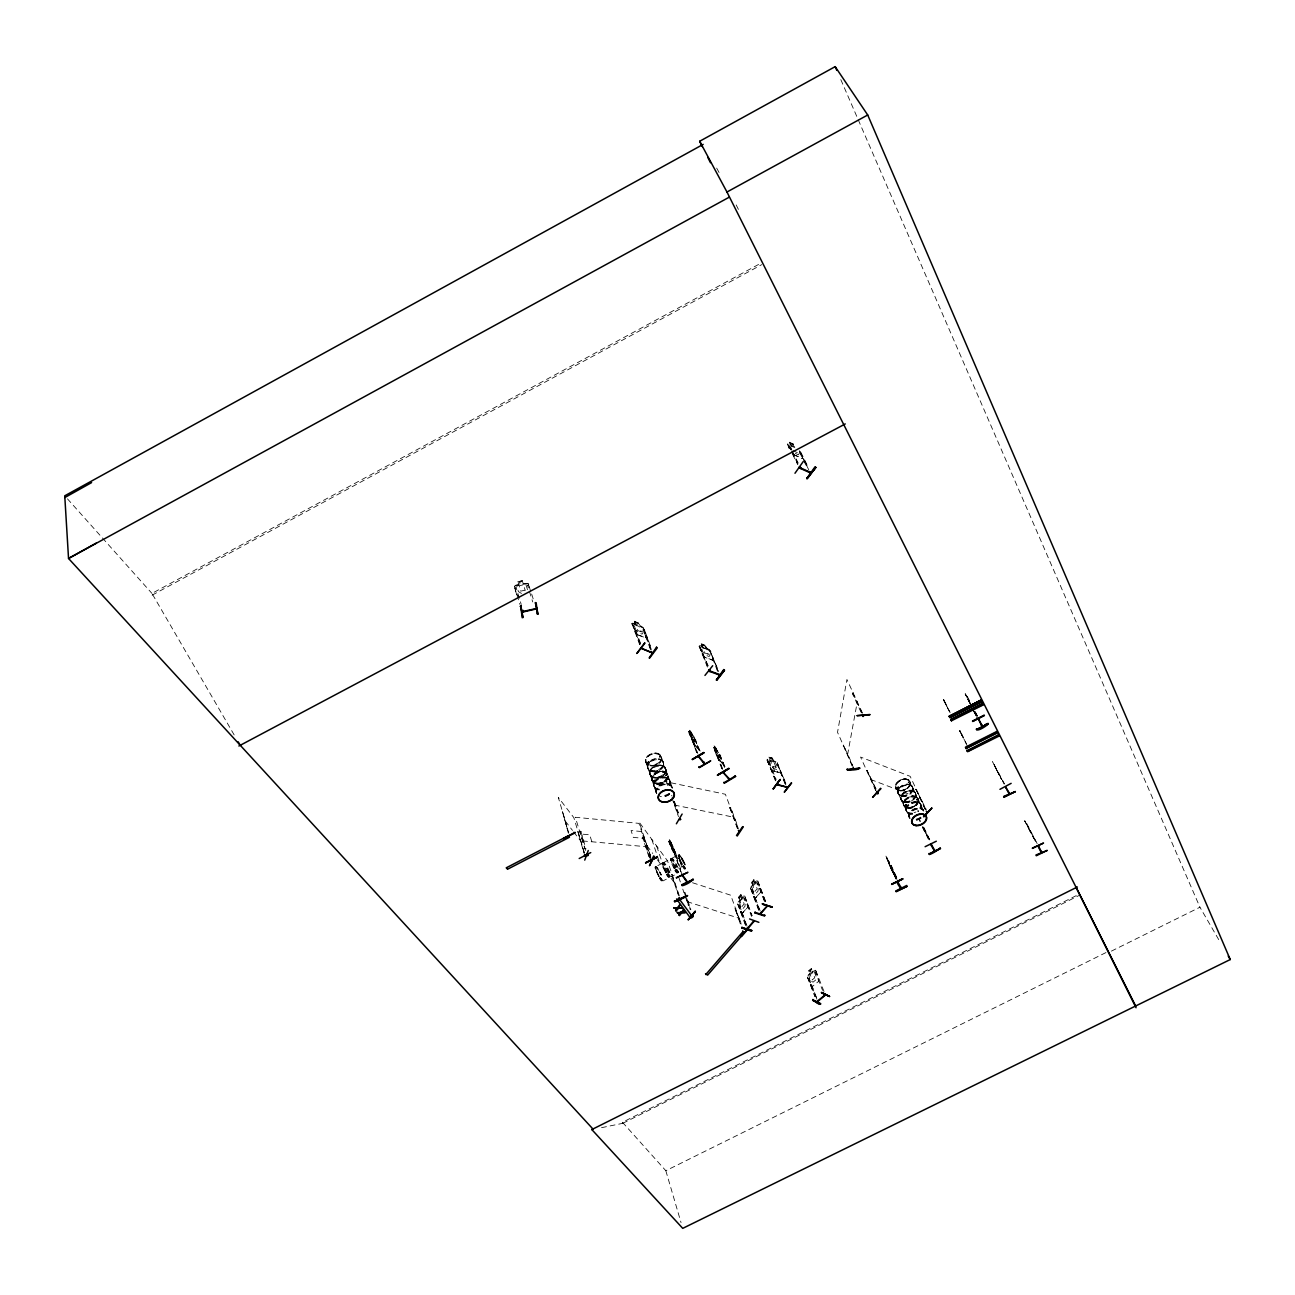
<?xml version="1.0" encoding="UTF-8"?>
<svg xmlns="http://www.w3.org/2000/svg" width="1295" height="1295" viewBox="0 0 1295 1295"><rect width="100%" height="100%" fill="white"/><g stroke="black" fill="none" stroke-linecap="round" stroke-linejoin="round"><path stroke-width="0.75" stroke-dasharray="5 3.75" d="M900.705 798.384L901.142 800.067M672.283 846.315L672.283 847.642L669.968 843.061L672.202 849.682L672.753 850.443L672.736 848.953L675.181 853.793L672.315 846.299M649.653 772.192L650.398 775.462M897.921 790.873L898.244 793.414L895.881 788.218M898.244 787.797L896.723 788.088L898.762 787.15M921.214 805.976L920.81 804.842L923.335 810.184M900.672 798.61L900.77 797.024M903.36 802.835L903.748 805.684M905.755 804.6L906.694 804.567L904.881 805.943M905.011 806.105L905.415 804.778M906.079 804.859L905.901 805.62M905.982 810.087L906.079 808.485M906.986 804.972L905.739 806.121M908.151 782.488C910.838 780.772 907.86 783.993 908.572 781.727M908.912 816.206L908.96 814.749C910.563 821.597 905.156 809.213 907.698 812.92M910.32 782.568L908.604 787.101M912.926 788.364L912.91 788.299A7.883 5.326 -24.7 0 0 901.11 786.923A7.883 5.326 -24.7 0 0 902.34 796.279A7.883 5.326 -24.7 0 0 912.926 788.234L912.959 788.558A7.77 5.245 -24.7 0 1 902.55 796.554A7.77 5.245 -24.7 0 1 901.336 787.328A7.77 5.245 -24.7 0 1 912.975 788.623L912.489 786.745M912.845 789.804L912.943 788.202M915.727 795.907L915.84 794.337A7.916 5.326 -24.7 0 0 903.959 793.058A7.916 5.326 -24.7 0 0 905.189 802.431A7.916 5.326 -24.7 0 0 915.808 794.369L915.371 792.88M917.475 799.743L916.552 799.371L917.2 800.18M917.864 803.094L918.43 799.808M918.479 801.54L917.961 798.416L918.511 800.035M921.117 807.352L920.761 804.324M635.311 624.141L631.879 623.721L636.978 634.696L645.978 637.901L645.978 635.424M645.978 637.901L643.194 627.865L639.163 625.453L638.047 622.668M675.051 852.612L674.986 853.729C672.332 851.139 664.254 827.343 673.222 847.254L681.737 872.182M656.079 792.475L654.218 786.453M919.304 820.01L920.211 821.435L918.851 818.537L920.017 821.338M679.665 859.054L678.499 855.202A7.997 1.182 63 0 1 684.569 865.157M655.998 790.695L656.452 789.092M847.561 754.807L857.29 701.858M852.596 693.974L853.195 693.019L852.596 693.974L861.013 712.169M852.159 766.09L843.336 745.078L852.757 765.167M843.773 745.03L843.174 745.952M745.564 925.439L737.697 903.878L743.492 895.832L744.609 896.01L752.168 915.743M758.676 910.288L750.728 888.726L751.003 886.913L756.393 880.632L757.624 880.827L760.732 892.045L755.244 898.406L753.48 896.399L755.357 898.439M888.532 863.166L891.721 868.168M891.818 870.596L888.516 862.891L889.455 864.526M670.082 781.241L671.992 787.198L671.49 786M665.921 771.027L665.484 772.629M647.403 765.863L647.872 764.179M649.038 762.755L649.442 762.091M649.442 762.464C649.281 765.296 645.946 761.541 647.387 763.419M649.604 772.273L650.09 770.59M652.097 776.563L651.838 780.124M665.193 781.565C676.702 770.395 649.621 766.705 651.871 780.076M660.385 756.571L659.414 756.668M653.603 780.594C652.437 782.747 657.552 780.804 654.881 780.189M654.04 781.435L653.878 780.61M660.353 756.847C659.56 758.158 659.058 755.293 659.786 757.122M654.202 782.568L653.829 785.935M654.962 781.435L655.027 781.031M661.664 758.708L660.223 761.897M663.234 766.219L663.704 764.568M666.779 775.09C665.274 773.358 667.783 775.867 665.711 775.381M667.524 778.311L667.993 776.676M669.677 784.576L670.162 782.908M824.009 991.517L815.623 970.165L814.199 969.955L807.886 975.297L807.4 977.029L814.863 996.486M886.266 857.727L887.496 859.945L887.496 859.119M678.531 855.283L679.276 854.749L681.591 857.695M665.711 775.511L666.018 774.426M753.9 879.774L751.731 882.3L752.784 885.116L751.877 887.366L753.852 892.66L755.875 893.599L758.044 891.073L758.352 887.447L756.361 882.154L754.839 882.559L753.836 879.564L755.001 882.413M895.946 784.009L895.768 788.428M898.876 787.975L898.455 787.004M903.36 802.803L903.942 801.281M909.673 785.628L910.239 784.09M904.995 799.776L903.473 803.062L903.894 805.927M906.613 805.474L906.128 804.567M896.787 787.748L897.386 788.38M918.365 801.314C917.006 806.801 909.689 810.087 904.849 807.06M579.82 831.244L580.905 831.358L579.82 831.244L585.583 850.491M642.547 837.412L643.761 837.185L642.547 837.412L649.459 858.358M809.812 973.775L808.857 975.831L810.864 981.06L813.098 982.16L815.64 980.007L816.141 976.608L814.118 971.396L812.386 971.606L811.366 968.644L808.663 970.942L809.942 973.791L807.967 975.345M659.722 754.418C653.829 749.627 640.75 757.915 647.387 764.438M647.16 762.545L648.358 762.933M659.495 756.426L659.414 756.49M652.211 776.838L656.306 772.387M671.393 795.535L672.202 796.069M665.857 775.414L666.326 774.588M667.54 778.327L663.331 782.488L657.115 783.718A8.256 5.86 -19.1 0 1 654.671 773.746L656.403 772.662M799.193 453.493L798.384 454.804L794.855 453.201M737.422 828.573L729.846 807.643L730.833 807.853L737.907 826.582M730.833 807.853L729.652 807.967M895.93 783.977L900.138 780.108M904.088 801.524L908.297 797.607L914.076 796.393M916.682 800.148L916.957 799.225M632.025 623.802L632.947 623.105M638.063 622.733L634.291 621.309L638.063 622.733L641.235 627.249L643.162 632.559L642.11 634.129L638.564 632.818L635.845 629.823L633.919 624.514L635.473 624.287L634.518 621.341M640.539 643.388L634.016 625.42L632.98 625.032L640.28 643.745M634.647 631.361L636.978 634.696M632.866 623.219L641.737 626.408M643.307 627.881L641.656 626.521M650.203 648.973L643.226 628.868L644.262 629.257L651.514 649.005M651.255 649.362L644.262 629.257M768.663 761.897L767.708 761.622L775.867 779.687M787.522 444.315C788.396 442.162 787.554 448.491 790.177 449.705M790.776 444.865L789.448 442.178L790.856 445.124L789.416 445.172L791.892 450.191M791.407 449.268L788.687 445.399L791.115 449.673M794.547 446.565L788.331 443.991L790.937 445.011M774.766 771.383L768.971 757.073L772.403 758.109L773.552 760.91L777.389 762.933M775.867 780.869L766.98 759.922L770.104 759.874L768.841 760.521L770.962 765.766L773.617 768.55L776.838 769.505L777.631 767.757L775.495 762.512L773.39 761.055M767.109 760.003L767.87 759.194M785.061 783.928L777.308 764.05L786.259 783.88M778.263 764.341L777.081 764.374M802.285 456.568L802.56 458.624L802.252 456.374M775.883 761.606L767.789 759.307M770.12 767.401L772.37 770.671L780.448 772.856M712.897 657.925L712.897 660.337L704.351 657.132L699.09 646.156L709.968 650.268L719.194 674.42M699.899 645.752L702.489 646.674L701.388 643.874M708.171 665.776L700.142 647.581L707.896 666.116M702.408 646.788L701.226 643.728L704.852 645.104L707.976 649.669L710.065 654.93L709.142 656.516L705.743 655.238L703.039 652.291L700.967 647.031L702.327 646.529M705.872 648.002L704.852 645.104L701.307 643.971M701.987 653.846L704.431 657.034L712.978 660.223M705.872 647.953L709.887 650.365L718.515 671.571M717.511 671.198L709.984 651.272L718.774 671.231M710.971 651.644L709.725 651.612M676.589 856.157C679.211 866.452 664.465 833.77 670.227 842.786M663.38 862.68L678.742 854.7M670.859 858.828L671.02 858.666A8.126 1.23 63 0 1 676.654 867.067M670.939 858.763L670.972 858.731A8.126 1.23 63 0 0 674.711 868.524M684.148 892.158L689.96 909.187M741.857 897.71L743.362 897.306L745.305 902.615L744.997 906.241L742.844 908.734L740.853 907.795L738.571 897.37L740.87 894.699L741.97 897.743L743.492 895.962M751.165 887.01L752.784 885.116L751.521 882.251L753.933 879.596M738.571 897.37L740.934 894.91M738.15 902.048L739.833 900.235L738.684 897.37M754.953 882.591L756.49 880.794M739.008 904.946L738.377 905.691L739.348 905.059L746.195 924.695M744.609 898.439L745.564 897.807L744.609 898.439L751.537 916.471M751.974 889.843L751.343 890.588L752.314 889.956L759.323 909.543M764.358 901.158L757.624 883.271L758.255 882.526L766.009 902.307M764.697 901.271L757.947 883.384L758.595 882.64M742.229 913.363L747.539 907.212L747.296 903.554M755.276 898.244L760.634 892.012M740.562 911.55L742.213 913.525L747.733 907.277L747.49 903.505M740.319 923.853L735.139 908.572L741.436 923.853M736.013 908.863L734.896 908.863M876.067 788.882L866.938 770.298L875.792 789.189M925.099 809.391L915.953 789.189L926.2 809.424M916.779 789.513L915.694 789.481M516.64 594.518L514.261 586.651L515.588 585.275L528.263 583.592L530.707 591.427M514.439 586.781L515.685 585.356M646.885 756.96L650.058 754.402M660.24 761.929L652.955 765.701L647.419 764.455M655.124 781.322L655.319 780.254M907.18 788.412L908.637 787.117M904.978 799.76L908.183 797.348M913.639 806.995L916.714 804.357M811.447 968.692L808.663 970.942M812.467 971.655L815.559 970.279M809.1 978.308L808.08 978.81L809.1 978.308L817.906 1001.294M815.445 972.594L816.465 972.092L815.445 972.594L822.568 990.384M810.362 984.588L812.192 986.628L818.699 981.286L818.553 977.693M527.486 589.662L525.819 584.288L523.18 583.851L522.403 580.743L517.741 581.763L518.826 584.806L516.786 586.279L518.421 591.637L521.48 593.434M648.649 763.143L648.39 762.091M653.813 780.367L655.254 780.043M665.209 781.581L657.196 783.977M897.322 787.392L897.985 787.036M898.163 787.975L897.257 788.315M907.196 788.445L901.628 790.678M915.274 805.668L909.657 807.95L904.736 806.817M697.73 746.341C700.433 757.284 683.048 723.954 690.559 733.002M691.692 738.118L695.593 743.897L695.82 742.844C695.803 740.821 687.823 724.973 690.429 733.067L689.426 733.18L696.678 751.845M689.523 734.152L695.933 741.501M693.91 737.001L699.753 751.31M693.149 742.812L698.329 748.461M722.4 769.408L714.192 745.79L719.81 754.418L725.071 767.854M713.529 747.409L715.148 748.688M716.151 748.267L714.079 745.871M714.468 749.967L720.7 757.154M718.644 752.719L713.804 747.134M716.329 754.936L713.577 747.215L721.833 768.744M718.272 758.514L716.475 754.839M722.642 761.946L722.998 764.228L722.707 762.027M690.008 733.844L689.814 732.938L697.163 752.735M696.111 740.287L695.14 739.833L700.142 751.068M715.277 749.433L714.338 749.012L722.804 769.165M720.846 755.972L719.89 755.535L724.957 766.721M699.138 646.351L700.061 645.768M662.247 863.312L655.302 866.905M234.168 734.929L151.952 593.418L758.87 264.293M152.13 595.166L761.719 264.649M568.359 833.154L562.532 811.722L568.068 831.568M668.851 841.426L671.603 849.067M669.337 840.115L671.085 842.252M670.972 842.317L673.999 848.549M674.031 851.77L680.862 871.745M676.767 856.189L673.967 848.5L677.155 858.245M681.785 867.229L679.049 857.97L681.397 864.056M678.661 858.164L679.519 858.617M662.91 880.956L666.326 879.192M644.473 837.169L643.599 836.699L650.77 856.205M994.042 764.584L1004.515 783.863M994.398 765.264L994.431 764.39M995.046 766.85L996.794 770.234M997.441 771.189L997.781 771.852M998.623 773.746L992.52 761.654L1004.127 784.058M1000.549 777.502L1001.682 779.396L998.736 773.649M671.895 875.161L671.814 874.319L678.92 896.01M924.436 828.411L923.691 827.974L930.101 840.552M924.322 830.904L922.704 827.295L927.576 836.311L922.25 826.372M896.01 878.334L886.039 856.092L896.383 878.949M886.379 857.371L896.69 879.37L893.582 873.995M891.559 865.853L890.798 865.416L897.743 879.807M893.582 871.794L894.392 873.882L889.762 865.384M945.301 703.573L943.618 699.624L945.544 703.444M943.618 699.624L947.26 706.827M1030.448 831.908L1024.733 820.852L1026.239 823.474M1026.822 823.669L1037.408 844.081M1028.958 829.043L1027.404 825.757L1028.23 827.359M1029.315 829.383L1037.36 844.065M1029.622 830.03L1029.93 830.662M1031.111 832.863L1031.597 834.126M961.489 734.556L959.87 730.72L961.133 733.796M601.544 1127.67L622.782 1123.315L622.474 1122.263L1078.427 894.554M622.782 1123.315L1078.945 895.525M888.143 861.596L889.568 863.894L889.196 863.118M890.685 866.63L891.866 868.637M891.607 869.447L894.505 875.226L891.705 868.119M892.449 869.884L889.973 865.384L891.575 869.091L891.446 868.249M891.899 870.467L893.582 874.028M970.408 703.379L965.163 693.877L971.558 706.52M965.762 694.848L967.592 697.066L966.507 696.322M622.474 1122.263L665.824 1170.712L1107.274 951.922M1111.401 951.113L1199.947 907.228L1219.145 940.364M969.194 701.34L967.996 699.429L969.583 702.845M647.791 761.913L649.022 761.784M648.39 762.998L648.649 761.832L649.086 762.609M647.646 763.386L648.665 763.095M656.387 772.629L660.547 771.399M659.058 789.124A8.256 5.86 -19.2 0 1 654.768 781.176L654.898 781.193M900.122 780.076L903.991 778.91M898.228 788.574L896.755 788.412M908.167 797.332L913.962 796.15L917.135 797.558M906.37 806.105L905.043 805.959M689.134 731.367L696.759 752.978M516.155 587.703L514.941 588.383L516.155 587.703L521.237 604.49M527.551 585.21L528.829 584.919L527.615 585.599L532.714 601.948M515.62 585.405L518.809 584.676M523.164 583.721L528.263 583.592M897.629 787.085L898.552 787.036M654.655 780.189L653.457 780.836L654.574 781.549M653.457 781.209L654.671 781.209M654.461 781.338L654.752 781.484A8.401 5.941 -19.2 0 0 659.155 789.594M654.493 781.743L654.768 781.516A8.401 5.941 -19.2 0 1 667.103 777.842A8.401 5.941 -19.2 0 1 667.168 787.198M899.766 790.695L901.628 790.646M903.991 778.942L905.869 778.91M648.261 763.257L647.581 762.901M660.547 771.431L664.562 771.82M582.475 840.924L646.674 846.752M674.404 805.037L734.071 817.274M655.189 783.297L657.099 783.702M655.286 783.556L657.196 783.944M899.798 790.646A7.77 5.261 -24.8 0 1 898.552 781.387A7.77 5.261 -24.8 0 1 910.207 782.698A7.77 5.261 -24.8 0 1 899.798 790.646L895.8 788.412M914.092 796.425L915.775 796.83M905.885 778.942L908.896 780.076L912.052 786.308M772.37 770.671L780.496 773.083L780.351 770.428M772.694 766.284L775.915 767.255M768.89 757.17L772.338 758.206L777.987 772.338M770.557 761.039L773.779 761.994M687.046 901.628L739.056 918.236M742.213 913.525L740.53 911.405M737.697 903.878L745.904 925.536M692.501 882.737L730.72 895.201L741.193 924.128M744.674 895.881L751.845 915.63M741.905 897.532L740.967 894.732M760.456 888.289L760.829 892.077M751.003 886.913L750.647 888.791M757.688 880.697L765.685 902.194M637.124 634.518L645.849 637.771M642.967 629.224L644.003 629.613M870.677 779.477L920.68 798.594M793.705 454.561L802.414 458.495M793.576 454.739L802.56 458.624M794.822 447.617L791.294 446.014L793.786 451.048L797.315 452.635M789.367 442.307L793.22 443.894L794.45 446.694L793.042 444.055M653.603 782.488L655.302 783.524M654.962 780.124L655.869 780.836M664.545 771.852L667.993 775.316M812.192 986.628L810.362 984.443M915.662 796.538L918.058 798.675M919.677 803.062L920.696 804.227M655.497 868.038L658.864 876.602A8.029 1.295 63 0 1 655.27 866.873L657.374 868.265L661.211 874.951A8.029 1.295 63 0 0 655.545 866.727A8.029 1.295 63 0 0 659.155 876.456M914.205 791.569L915.29 792.783M902.243 801.314L901.207 800.164M922.526 809.262L923.626 810.476M907.665 812.904L906.014 810.201M708.333 649.005L709.789 650.365M650.576 775.64L651.757 776.806L650.106 774.459M655.869 788.801L653.862 786.033M652.421 781.306L653.684 782.73M648.245 769.133L649.54 770.395M654.703 787.635L653.878 786.016M670.341 784.851L671.636 786.13M668.042 778.344L669.337 779.622M663.849 766.397L665.824 769.181M661.599 760.003L662.878 761.282M516.77 594.356L519.182 596.801M659.754 754.435L661.632 758.676M662.7 761.136L663.574 762.787M67.437 498.818L151.952 593.418M911.259 785.401L912.166 786.437M899.523 795.259L898.358 794.013M690.267 732.063L691.546 733.537M694.039 736.984L691.19 732.582M688.94 731.319L693.91 737.065M723.16 764.131L718.158 758.546L723.031 764.212M689.377 730.234L691.368 732.517M903.781 805.7L904.817 807.044M714.71 746.907L718.596 753.237L720.441 759.615L716.588 753.9M715.067 747.846L716.313 749.287M911.502 785.563L912.408 786.664M565.284 821.079L572.487 830.403M573.701 831.957L580.905 841.281M647.047 845.748L652.761 853.486M657.326 859.686L666.65 872.328M671.02 878.253L675.391 884.161M674.193 851.414L670.761 843.854L682.578 876.019M670.243 841.88L670.956 843.174M669.062 841.167L673.19 846.703M909.851 781.176L910.272 782.552M909.705 818.181L909.737 818.246A7.851 5.229 -24.7 0 1 914.157 810.136A7.851 5.229 -24.7 0 1 923.772 811.156M891.947 869.366L889.244 864.024M889.924 865.141L891.122 867.456M885.926 856.141L887.253 858.504M889.438 862.745L886.266 857.436L895.994 879.143M894.311 874.821L892.109 870.305C895.897 879.791 885.699 856.335 891.316 868.524M681.623 857.678L682.578 859.346M914.982 792.443L912.554 787.311M920.356 803.904L915.452 793.447M901.547 800.488L906.387 810.994M892.271 870.58L893.518 872.7M975.669 715.099L976.187 715.973M918.851 818.537L920.049 821.014M922.914 827.537L924.161 829.966M652.518 781.565L651.741 779.849M716.669 168.075L719.486 173.287M682.611 859.33L685.298 864.817A8.029 1.198 63 0 0 679.066 854.716A8.029 1.198 63 0 0 682.611 864.445M889.584 863.215L888.613 861.094L896.998 879.386M943.375 699.737L944.395 701.728M959.627 730.849L960.663 732.857M967.252 696.338L970.813 703.185M975.281 711.732L977.417 715.892M975.103 712.104L977.223 716.248M974.876 711.942L976.997 716.086M974.245 711.7L976.479 715.714M972.755 709.288L977.498 718.725M998.753 774.021L999.303 775.074M1032.649 836.181L1033.847 838.205L1029.282 829.626M898.714 794.369L901.11 799.549M1024.733 820.852L1036.664 843.644M996.956 770.525L1001.553 779.46M963.448 737.794L960.906 732.727M974.423 711.926L975.54 714.419L974.229 711.295M973.678 710.777L975.685 714.856L974.018 711.522M966.345 743.508L961.635 734.783L967.851 747.037M949.753 711.683L945.382 703.671L950.158 712.509M947.309 707.507L951.663 716.054M973.209 709.984L977.79 719.081M961.376 733.666L963.124 737.163M944.638 701.599L946.953 706.212M961.732 734.427L959.87 730.72M736.175 204.901L738.878 210.34M969.696 702.78L967.948 699.17L968.919 701.453M800.796 452.198L808.436 467.511M799.662 450.887L803.904 459.401M804.745 461.101L808.145 467.9M799.565 451L805.7 463.642M806.542 465.342L809.084 470.457M799.468 452.117L802.868 458.932M803.709 460.631L807.093 467.446M792.249 450.984L798.141 462.898M791.957 451.372L797.849 463.286M788.687 445.399L791.213 450.498M792.054 452.214L797.93 464.128M787.457 444.088L791.763 452.603M792.605 454.302L797.639 464.516M691.579 739.089L693.327 742.683M965.293 693.812L968.709 701.097M925.925 809.715L910.158 776.336L860.544 757.041L875.76 790.678M915.953 789.189L925.375 809.1M974.714 712.201L976.381 715.617M968.11 699.365L971.04 705.613M924.063 827.78L929.745 839.921M922.882 826.663L929.729 840.746M923.238 827.456L925.213 832.183M922.509 826.857L929.357 841.378M664.837 767.368L665.484 768.761A8.207 5.86 -19.1 0 1 654.898 777.146A8.207 5.86 -19.1 0 1 652.437 767.287A8.207 5.86 -19.1 0 1 665.468 768.728L663.574 763.37M669.046 779.299L670.033 781.128M862.47 713.043L846.93 679.486L837.525 732.306L852.596 766.041M852.757 693.052L862.033 713.076M648.52 769.408L647.889 768.016L649.766 773.584M647.549 767.627L648.196 769.052M671.684 786.211L672.332 787.635M656.435 792.961L656.484 793.026A8.288 5.86 -19.2 0 1 662.975 784.948A8.288 5.86 -19.2 0 1 672.348 788.266L672.348 788.169M866.938 770.298L876.019 790.371M891.187 865.238L897.37 879.192M684.488 863.037L685.265 864.833M679.632 859.054L682.335 864.591A8.029 1.198 63 0 1 678.79 854.862A8.029 1.198 63 0 1 684.99 864.963M840.811 79.626L1199.947 907.228M777.291 762.933L786.016 784.203M777.308 764.05L786.761 787.15M669.677 780.658L665.873 769.295A8.353 5.941 -19.1 0 0 652.599 767.935A8.353 5.941 -19.1 0 0 655.092 777.955A8.353 5.941 -19.1 0 0 665.84 769.392M768.89 761.573L776.11 779.363M767.061 759.825L775.624 781.193M650.09 774.475L653.878 785.563M700.142 647.581L707.151 665.403M699.09 646.156L707.588 667.524M893.534 871.713L894.392 873.882M815.478 970.246L818.375 977.709M808.825 978.178L816.967 999.384M807.497 976.98L815.122 996.632M719.631 754.451L724.682 768.097M738.409 828.784L725.378 794.256L666.261 781.791L668.139 787.166M729.846 807.643L737.616 828.25M752.314 889.956L760.327 911.437M750.841 888.758L759.016 910.385M694.897 738.749L699.17 750.631M690.397 733.617L697.746 753.415M643.226 628.868L651.79 652.211M739.348 905.059L747.846 928.385M634.372 621.195L635.473 624.287M632.98 625.032L640.135 644.797M631.96 623.607L639.876 645.153M735.139 908.572L740.562 923.562M661.324 757.008A8.142 5.844 -19.1 0 1 650.851 765.394A8.142 5.844 -19.1 0 1 648.39 755.568A8.142 5.844 -19.1 0 1 661.324 757.008L663.234 762.334M674.404 801.411L678.386 812.758M674.193 801.751L678.175 813.082M673.384 801.2L678.013 814.442M671.911 797.882L678.483 816.659M679.049 857.97L681.542 865.222M645.719 761.654L647.532 767.045M679.13 858.812L681.623 866.064M897.856 792.589L898.293 793.916M669.256 839.937L670.324 842.964M685.039 892.449L690.85 909.479M908.912 816.465L909.349 817.792M905.998 809.893L906.403 811.026M686.738 898.406L690.607 909.77M679.13 878.382L680.344 881.96M682.773 889.115L683.987 892.692M685.201 896.237L688.422 905.691M679.325 895.816L667.524 860.867L639.325 822.357L650.899 857.436M672.073 876.407L678.467 895.363M656.662 846.04L664.481 869.366M651.822 839.419L659.608 862.778M644.084 837.363L650.996 858.31M650.527 858.456L638.953 823.361L575.385 817.274L584.871 848.905M642.692 837.088L649.604 858.035M531.662 594.016L533.945 601.285M528.133 583.656L529.347 587.622M514.423 586.667L519.862 604.376M591.847 841.766L589.727 834.822L581.293 834.045L583.381 841.005M580.905 831.358L585.971 849.002M894.165 873.834L894.505 874.934M584.45 853.114L573.831 817.631L558.307 797.396L568.764 832.944M584.191 852.774L577.861 831.6L584.045 853.324M665.824 1170.712L681.04 1222.593M891.866 868.378L892.174 869.463M663.59 763.403A8.191 5.86 -19.1 0 0 650.592 761.962A8.191 5.86 -19.1 0 0 653.052 771.82A8.191 5.86 -19.1 0 0 663.59 763.403L663.59 763.338M517.741 581.763L522.403 580.743M655.221 868.168L655.254 866.76A8.029 1.295 63 0 1 660.919 875.096M647.451 765.62L647.516 767.547M663.623 762.901L663.655 764.795M712.849 657.763L712.897 660.337M657.148 783.621A8.223 5.844 -19.1 0 0 667.734 775.203A8.223 5.844 -19.1 0 0 654.687 773.779A8.223 5.844 -19.1 0 0 657.148 783.621A8.256 5.86 -19.1 0 0 667.751 775.171A8.256 5.86 -19.1 0 0 654.671 773.746M669.612 794.369A8.288 5.86 -19.2 0 1 659.819 796.328M669.564 794.045A8.418 5.941 -19.2 0 1 661.518 796.457M656.225 792.686A8.418 5.941 -19.2 0 1 662.813 784.479A8.418 5.941 -19.2 0 1 672.348 787.846M656.743 793.317A8.288 5.86 -19.2 0 1 662.587 783.847A8.288 5.86 -19.2 0 1 672.056 788.72M669.224 793.268A8.288 5.86 -19.2 0 1 661.324 795.648M656.759 793.754A8.418 5.941 -19.2 0 1 662.7 784.139A8.418 5.941 -19.2 0 1 672.315 789.092M669.45 793.722A8.418 5.941 -19.2 0 1 661.405 796.117M659.268 789.934A8.401 5.941 -19.2 0 1 654.59 782.39A8.401 5.941 -19.2 0 1 666.067 777.761A8.401 5.941 -19.2 0 1 668.706 786.114M654.768 781.176A8.256 5.86 -19.2 0 1 666.893 777.55A8.256 5.86 -19.2 0 1 666.957 786.761M657.569 789.804A8.272 5.86 -19.2 0 1 655.529 781.759A8.272 5.86 -19.2 0 1 666.715 778.408A8.272 5.86 -19.2 0 1 668.738 786.453M921.085 818.181A7.851 5.229 -24.7 0 1 915.533 820.415M920.988 817.873A7.98 5.309 -24.7 0 1 915.338 820.14M909.495 817.954A7.98 5.309 -24.7 0 1 913.946 809.699A7.98 5.309 -24.7 0 1 923.707 810.735M920.599 817.129A7.851 5.229 -24.7 0 1 915.031 819.363M910.207 818.262A7.851 5.229 -24.7 0 1 913.671 809.1A7.851 5.229 -24.7 0 1 923.707 811.398M920.826 817.55A7.98 5.309 -24.7 0 1 915.193 819.816M909.349 817.631A7.98 5.309 -24.7 0 1 913.801 809.375A7.98 5.309 -24.7 0 1 923.562 810.411M912.133 813.114A7.835 5.229 -24.7 0 1 906.581 806.688A7.835 5.229 -24.7 0 1 918.09 802.058A7.835 5.229 -24.7 0 1 917.669 810.88M915.953 811.949A7.835 5.229 -24.7 0 1 914.076 812.71M912.619 814.166A7.835 5.229 -24.7 0 1 906.824 808.242A7.835 5.229 -24.7 0 1 917.524 802.803A7.835 5.229 -24.7 0 1 919.58 810.621M912.425 813.891A7.948 5.326 -24.7 0 1 906.791 807.352A7.948 5.326 -24.7 0 1 918.495 802.657A7.948 5.326 -24.7 0 1 918.058 811.625M912.279 813.568A7.948 5.326 -24.7 0 1 906.646 807.044A7.948 5.326 -24.7 0 1 918.349 802.333A7.948 5.326 -24.7 0 1 917.912 811.301M665.873 873.008A8.013 1.263 63 0 1 662.409 863.279L662.554 863.101A8.013 1.263 63 0 1 668.625 873.332M666.358 872.798A8.126 1.279 63 0 1 662.846 862.923A8.126 1.279 63 0 1 669.143 873.121M659.349 876.343A7.997 1.279 63 0 1 655.756 866.646A7.997 1.279 63 0 1 661.373 874.853M681.931 864.785A7.997 1.182 63 0 1 678.402 855.105M667.265 872.296A8.013 1.246 63 0 1 663.801 862.551A8.013 1.246 63 0 1 670.017 872.62M674.226 868.718A7.997 1.214 63 0 1 670.567 859.054A7.997 1.214 63 0 1 676.136 867.294M666.779 872.571A8.126 1.279 63 0 1 663.267 862.713A8.126 1.279 63 0 1 669.58 872.911M675.132 868.297A8.126 1.23 63 0 1 671.425 858.488L671.474 858.472A8.126 1.23 63 0 1 677.075 866.841M675.618 868.022A8.013 1.214 63 0 1 672.121 858.294A8.013 1.214 63 0 1 678.321 868.378M740.61 895.8L739.591 898.341L740.61 895.8M753.577 880.665L752.541 883.222L753.577 880.665M742.213 898.649L740.06 901.142L742.003 906.451L744.156 903.959L742.213 898.649M755.195 883.498L753.042 886.023L755.017 891.316L757.186 888.791L755.195 883.498M811.042 969.664L809.764 971.978L811.042 969.664M812.758 972.545L810.217 974.682L812.224 979.91L814.765 977.757L812.758 972.545M674.436 875.048L670.972 876.828L674.436 875.064M525.139 590.164L520.768 591.135L519.117 585.761L523.471 584.806L525.139 590.164M521.675 581.633L518.874 582.248L519.166 583.203L521.966 582.588L521.675 581.633M641.575 831.536L631.07 830.548L633.287 837.379L643.825 838.351L641.575 831.536M771.869 758.562L769.813 757.931L772.257 759.485L771.869 758.562M708.252 654.25L704.852 652.971L702.78 647.71L706.163 648.989L708.252 654.25M641.284 631.847L637.739 630.535L635.813 625.226L639.341 626.553L641.284 631.847M704.27 645.493L702.084 644.667L704.626 646.432L704.27 645.493M637.512 623.008L635.246 622.167L637.852 623.963L637.512 623.008M792.637 444.201L790.371 443.181L793.074 445.091L792.637 444.201M692.776 736.305L690.785 734.022L694.751 741.614L692.776 736.305M717.559 752.039L715.617 749.805L719.567 757.348L717.559 752.039M663.25 762.35L663.218 762.334A8.191 5.86 -19.1 0 0 650.219 760.893A8.191 5.86 -19.1 0 0 652.68 770.735A8.191 5.86 -19.1 0 0 663.218 762.334M665.857 769.797L665.84 769.764A8.223 5.86 -19.1 0 0 652.809 768.372A8.223 5.86 -19.1 0 0 655.27 778.23A8.223 5.86 -19.1 0 0 665.84 769.797L665.84 769.699M657.018 783.248A8.207 5.827 -19.1 0 0 667.589 774.831A8.223 5.844 -19.1 0 0 654.558 773.406A8.223 5.844 -19.1 0 0 657.002 783.248A8.223 5.844 -19.1 0 0 667.589 774.815A8.207 5.827 -19.1 0 0 654.574 773.423A8.207 5.827 -19.1 0 0 657.018 783.248M651.029 765.912A8.126 5.827 -19.1 0 0 661.502 757.559A8.126 5.827 -19.1 0 0 648.585 756.102A8.126 5.827 -19.1 0 0 651.029 765.912M657.051 783.426A8.272 5.876 -19.1 0 0 667.702 774.96A8.272 5.876 -19.1 0 0 654.59 773.536A8.272 5.876 -19.1 0 0 657.051 783.426M650.899 765.62A8.191 5.876 -19.1 0 0 661.437 757.203A8.191 5.876 -19.1 0 0 648.423 755.73A8.191 5.876 -19.1 0 0 650.899 765.62M652.874 771.545A8.32 5.941 -19.1 0 0 663.59 762.998A8.32 5.941 -19.1 0 0 650.381 761.525A8.32 5.941 -19.1 0 0 652.874 771.545M654.979 777.615A8.353 5.941 -19.1 0 0 665.727 769.052A8.353 5.941 -19.1 0 0 652.486 767.611A8.353 5.941 -19.1 0 0 654.979 777.615M652.761 771.205A8.32 5.941 -19.1 0 0 663.477 762.658A8.32 5.941 -19.1 0 0 650.268 761.201A8.32 5.941 -19.1 0 0 652.761 771.205M657.358 784.203A8.207 5.827 -19.1 0 0 667.912 775.802A8.207 5.827 -19.1 0 0 654.914 774.394A8.223 5.844 -19.1 0 0 657.342 784.22A8.223 5.844 -19.1 0 0 667.945 775.802A8.223 5.844 -19.1 0 0 654.898 774.394A8.207 5.827 -19.1 0 0 657.358 784.203M905.415 802.69A7.786 5.245 -24.7 0 0 915.856 794.758A7.786 5.245 -24.7 0 0 904.201 793.479A7.786 5.245 -24.7 0 0 905.415 802.69M907.844 807.902A7.786 5.229 -24.7 0 0 918.301 799.986A7.786 5.229 -24.7 0 0 906.646 798.707A7.786 5.229 -24.7 0 0 907.844 807.902M899.717 790.387A7.721 5.229 -24.8 0 0 910.061 782.504A7.721 5.229 -24.8 0 0 898.487 781.193A7.721 5.229 -24.8 0 0 899.717 790.387M907.665 807.497A7.77 5.212 -24.7 0 0 918.106 799.582A7.77 5.212 -24.7 0 0 906.468 798.319A7.77 5.212 -24.7 0 0 907.665 807.497M899.96 790.889A7.705 5.212 -24.8 0 0 910.304 783.022A7.705 5.212 -24.8 0 0 898.73 781.711A7.705 5.212 -24.8 0 0 899.96 790.889M904.93 801.67A7.786 5.245 -24.7 0 0 915.371 793.738A7.786 5.245 -24.7 0 0 903.716 792.443A7.786 5.245 -24.7 0 0 904.93 801.67M905.043 802.107A7.916 5.326 -24.7 0 0 915.662 794.045A7.916 5.326 -24.7 0 0 903.813 792.75A7.916 5.326 -24.7 0 0 905.043 802.107M902.194 795.972A7.883 5.326 -24.8 0 0 912.781 787.927A7.883 5.326 -24.8 0 0 900.964 786.599A7.883 5.326 -24.8 0 0 902.194 795.972M902.081 795.518A7.754 5.245 -24.8 0 0 912.489 787.603A7.754 5.245 -24.8 0 0 900.867 786.308A7.754 5.245 -24.8 0 0 902.081 795.518M908.086 808.42A7.77 5.212 -24.7 0 0 918.527 800.504A7.77 5.212 -24.7 0 0 906.888 799.242A7.77 5.212 -24.7 0 0 908.086 808.42"/><path stroke-width="1.5" d="M812.645 1000.323C825.692 1004.305 819.945 1007.154 812.936 999.465M847.14 769.068C846.525 770.768 860.673 770.072 859.508 767.757M847.238 769.958L859.653 768.194M853.324 768.858L853.275 767.174M863.053 716.556L863.781 715.617L862.794 716.167M682.675 875.177L682.821 875.274M687.289 882.462L686.706 881.668L687.726 882.186M777.89 784.446L778.133 784.122M709.676 670.616L710.048 671.555L710.146 670.551M720.311 674.824L718.806 674.727L720.052 675.181M900.559 887.431C903.457 892.368 894.456 880.39 898.002 882.316M695.399 911.567L688.244 919.887L695.302 911.194M799.484 467.479L800.779 468.062L799.371 466.718M931.396 844.615L930.538 844.34M811.091 472.675L809.521 471.509M935.055 850.977L934.278 849.649M712.687 665.727L704.949 675.423M691.967 916.132L692.971 915.435M1009.744 793.9L1005.632 786.971M982.678 726.544L982.274 725.686M857.306 715.617L869.932 714.484M1037.829 846.104L1038.687 846.282M1041.844 852.596L1041.115 851.301M676.378 823.782L682.125 814.053M746.794 929.114L753.9 920.923M644.845 643.226L637.156 653.214M753.641 921.781L753.787 920.955M759.938 913.946L767.368 905.885L760.278 914.06M760.019 913.865L760.845 912.538M877.638 793.738L877.913 792.815M766.834 906.565L767.466 905.836M520.8 605.736L522.986 617.537L522.193 617.715L520.703 605.801M520.137 606.4L520.946 606.238M853.373 768L853.356 768.761M569.104 835.971L569.703 835.502M584.417 855.121L584.854 856.189L584.822 854.91M584.741 860.123L588.238 850.507M586.619 854.328L586.781 855.623L587.914 855.04M521.95 610.641L522.079 611.677L521.675 610.835M523.342 610.722L523.326 611.92L522.953 610.431M699.187 757.041L698.102 755.39M704.852 763.613L698.507 756.248M650.041 860.495L650.462 861.191L650.187 860.171M651.757 860.544L650.381 861.175M654.428 856.416L649.491 865.74L653.635 855.898M728.502 778.165L729.36 779.509L723.096 772.354L729.813 779.363M741.727 928.029L751.375 931.121L751.586 930.198M754.872 912.845L764.519 916.018L764.73 915.063M755.179 912.441L764.827 915.5M751.764 930.684L742.035 927.56L751.683 930.684M816.789 1001.828L824.947 994.948M817.76 1000.614L817.129 1002.006L825.482 995.013M825.384 995.094L824.025 995.013M869.803 714.872L856.999 715.666M747.134 929.211L747.684 927.689M754.127 921.214L747.328 929.065M682.077 875.42L681.753 874.643L687.176 882.397M687.629 882.186L682.562 875.177M679.357 819.476L680.798 819.33L679.535 819.071M737.227 836.036L743.249 826.874M812.677 1000.242L820.269 1004.289L820.544 1003.431M900.77 888.111L900.931 887.253M930.506 844.227L934.634 851.22M934.974 850.961L931.154 844.032M747.862 928.515L747.361 927.592M978.34 718.79L982.128 726.705M1041.423 852.838L1041.536 851.997M1041.763 852.563L1038.38 845.829M522.079 611.677L536.211 608.553M723.257 772.128L723.597 772.985L724.002 772.225M636.751 653.457L644.732 642.87M641.316 648.342L652.696 653.004M651.612 652.664L651.45 651.547M652.567 652.955L641.494 648.374M649.119 657.925L656.533 647.241M649.604 658.119L657.261 647.889L656.435 647.176M779.946 779.671L773.066 789.043L780.254 779.428M803.272 461.489L794.984 473.258M800.375 468.401L800.18 467.074M786.599 787.554L786.389 786.518M791.65 783.07L784.268 792.249L791.196 782.925M806.736 478.551L815.041 466.783L815.818 467.463L806.736 478.551L815.818 467.446M807.335 478.778L815.737 467.382M710.388 671.101L708.883 671.053M710.259 671.069L708.996 671.15L719.777 675.148M716.977 680.215L724.585 670.162L716.378 680.004L723.792 669.499M724.132 669.984L716.443 679.972M679.681 904.736L677.803 907.86L673.772 907.73M675.553 910.094L676.103 911.13L678.191 908.459L681.801 907.601M678.92 914.594L679.47 915.614L681.542 912.959L685.33 912.586L684.747 911.534M675.715 910.595L677.22 907.989M678.418 907.342L680.069 905.254M679.082 915.096L680.587 912.489M681.785 911.842L683.598 910.272L683.032 909.252M694.994 911.453L688.179 919.515M741.744 928.094L741.954 927.139M754.888 912.91L755.098 911.955M705.759 974.552L742.941 931.639L744.819 932.238L707.62 975.119L705.5 973.808M758.87 922.331L749.578 918.948M772.079 907.309L762.447 904.169L771.901 906.824M744.042 932.546L743.767 931.866M741.339 936.528L748.542 928.483L740.902 936.334M740.983 936.414L748.526 928.466M880.891 788.736L872.587 797.364L880.616 788.266M877.039 792.151L877.913 793.722L876.812 792.135M679.341 898.066L679.907 898.843L679.13 897.435M927.269 812.386L926.233 811.107M923.529 816.546L931.801 808.129L923.626 816.546M901.66 888.597L897.71 881.83M821.969 992.472L829.561 996.47L821.338 992.423M821.532 992.909L829.593 996.519M586.878 855.218L586.91 854.263M692.436 759.647L703.832 752.767M703.93 752.945L692.178 759.388L703.703 752.444M703.557 762.528L704.383 763.03L704.108 762.14M704.253 762.998L703.541 762.366M699.073 767.255L710.728 760.861L699.397 767.66L698.863 766.786M717.592 775.365L728.891 768.582M728.972 768.744L717.349 775.106L728.761 768.243M735.592 776.482L724.358 783.216L723.824 782.342M587.914 855.687L586.894 855.59M650.511 860.803L651.595 860.9M800.407 468.499L799.97 467.576M708.915 669.887L709.45 670.68M64.847 497.539L91.589 482.598M96.218 543.107L68.538 558.469L592.997 1129.078L591.896 1129.629M702.376 146.626L699.672 141.268L835.178 66.644L867.715 114.996L1230.25 959.546L682.74 1228.356L591.815 1129.564L1077.359 886.978M703.185 144.376L64.75 495.807L68.538 558.469L729.328 197.131M1135.699 1006.069L726.964 192.016L867.715 114.996M772.111 907.164L762.269 903.683M238.879 746.017L845.263 423.934M877.136 793.009L878.026 793.285M692.08 915.694L693.197 916.002M507.413 869.301L569.46 837.25L568.295 835.761L506.199 867.844L507.203 868.54M575.223 832.814L563.357 838.61L575.061 832.313M579.189 858.52L590.747 852.596M676.298 877.686L687.92 872.296L676.492 877.929M681.672 884.744L693.116 879.418M693.375 879.791C669.677 889.94 690.025 885.052 692.954 878.997M676.816 899.734L678.985 898.633L692.744 917.184L690.591 918.268L676.557 898.989M645.736 862.988L657.229 857.144M657.31 857.322L645.525 862.745L657.115 856.821M1011.152 783.346L999.95 789.335M1003.9 796.943L1015.361 791.601L1003.625 796.441M1004.046 797.251L1015.329 791.536M925.116 846.703L936.317 841.216M940.558 848.662C919.061 858.358 933.76 854.457 940.138 847.853M949.235 716.345L981.205 700.061L949.122 716.151L949.85 717.576L981.885 701.469L949.818 717.495M981.885 701.469L981.173 700.012L949.413 716.718L981.594 700.854L949.591 717.058M674.485 901.498C698.329 889.535 684.424 899.086 674.323 901.077M902.566 878.657L891.591 884.226L902.809 879.078M891.753 884.469L902.728 878.9M895.784 890.976L906.727 885.456M895.978 891.381L907.164 886.314L896.205 891.769M1032.504 848.403L1043.543 843.045L1032.342 848.079M950.757 719.421L982.775 703.379L983.455 704.788L951.436 720.781M951.032 719.988L983.229 704.334M951.145 720.214L983.196 704.253M966.086 748.542L997.652 732.824L996.94 731.416L965.422 747.231L966.119 748.623M965.698 747.782L997.279 732.063M965.811 747.992L997.393 732.322M965.908 748.186L997.231 731.983M967.074 750.598L998.558 734.815M1035.919 855.008L1047.266 850.378L1036.308 855.768M998.785 735.269L967.462 751.359M967.365 751.165L998.753 735.188M972.48 721.04L984.297 715.228L972.707 721.509M972.626 721.331L984.427 715.52M978.518 719.016L982.581 726.511L981.772 724.876M984.702 724.99C995.612 719.324 977.466 733.439 976.3 729.117M984.75 725.087L988.085 723.387M680.425 819.654L679.438 819.411M777.308 784.43L787.829 787.409L777.146 784.835M810.621 473.031L799.193 467.884M927.123 812.37L926.993 812.402M522.322 612.147L536.276 608.941M537.231 613.846L538.186 614.17L535.256 602.547M535.596 602.936L537.571 614.251L536.179 602.822M723.759 773.083L723.452 772.144L723.646 772.953M738.83 830.904L739.445 831.503M1009.242 794.159L1008.983 792.54M681.947 912.344L685.33 912.586M677.155 912.247L677.738 913.299L680.765 912.991M978.81 718.498L979.214 719.194M678.58 907.827L681.979 908.086M673.95 908.232L677.398 908.491M859.718 768.243L847.286 769.392M677.317 912.732L681.154 912.376L683.598 910.272M704.383 763.904L697.714 755.632M1041.342 852.757L1037.975 846.088M587.007 855.234L588.059 854.716M709.935 671.49L709.126 669.839M739.639 831.196L738.312 830.338M810.103 472.141L809.229 471.914M779.914 779.719L773.406 788.736M743.589 931.931L744.463 932.157M692.178 915.727L693.068 915.97M691.935 916.051L692.825 916.31M709.255 670.745L720.117 674.695M926.621 811.738L927.398 811.981M800.796 467.981L799.614 467.527L810.978 472.562M812.985 999.983L820.593 1003.949M931.801 808.096L924.031 816.724M876.861 793.398L876.488 792.475M1009.177 794.013L1005.794 787.538M735.592 776.514L735.123 775.705M742.666 826.647L736.499 835.485M238.215 741.841L240.255 745.289M1228.227 956.066L1230.25 959.546M929.502 854.311L929.065 853.454M699.672 141.268L726.964 192.016M940.364 848.306L929.26 853.858M981.367 725.087L981.82 726.106M998.461 734.621L999.157 736.029L967.64 751.715L966.976 750.388M951.469 720.862L950.773 719.47L982.775 703.379M735.236 776.029L724.002 782.763M707.766 157.359L710.469 162.733M1076.177 887.561L1136.039 1007.737M729.749 779.169L728.81 778.959M686.01 896.286L674.776 901.951M835.178 66.644L836.797 70.351M709.903 670.114L710.275 671.118M742.683 930.911L743.249 932.173M682.74 874.821L683.032 875.889M682.319 874.352L682.643 876.1L681.753 874.433M680.992 911.874L681.542 912.959M677.625 907.358L678.191 908.459M523.115 610.512L523.617 611.742M522.759 617.1L520.8 606.125M678.321 872.004A8.013 1.214 63 0 1 676.605 869.657M669.531 876.602A8.126 1.279 63 0 1 667.783 874.238M668.576 876.99A8.013 1.263 63 0 1 666.86 874.659M662.069 880.292A7.997 1.279 63 0 1 660.353 877.978M669.11 876.828A8.126 1.279 63 0 1 667.362 874.465M685.298 868.443A8.029 1.198 63 0 1 683.598 866.096M676.929 872.717A8.013 1.23 63 0 1 675.213 870.386M669.984 876.262A8.013 1.246 63 0 1 668.269 873.931M677.447 872.555A8.126 1.23 63 0 1 675.715 870.191M677.868 872.344A8.126 1.23 63 0 1 676.136 869.965M684.602 868.767A7.997 1.182 63 0 1 682.902 866.436M685.023 868.589A8.029 1.198 63 0 1 683.323 866.242M661.615 880.568A8.029 1.295 63 0 1 659.867 878.237M661.891 880.422A8.029 1.295 63 0 1 660.159 878.091M988.295 723.808L976.511 729.538L988.328 723.856M663.574 802.236A8.304 5.844 -19.2 0 0 674.274 793.77A8.304 5.844 -19.2 0 0 661.13 792.394A8.304 5.844 -19.2 0 0 663.574 802.236M663.477 802.042A8.353 5.876 -19.2 0 0 674.242 793.527A8.353 5.876 -19.2 0 0 661.017 792.135A8.353 5.876 -19.2 0 0 663.477 802.042M916.099 825.676A7.867 5.212 -24.7 0 0 926.653 817.712A7.867 5.212 -24.7 0 0 914.918 816.481A7.867 5.212 -24.7 0 0 916.099 825.676M915.937 825.32A7.835 5.212 -24.7 0 0 926.475 817.372A7.835 5.212 -24.7 0 0 914.756 816.125A7.835 5.212 -24.7 0 0 915.937 825.32"/></g></svg>
